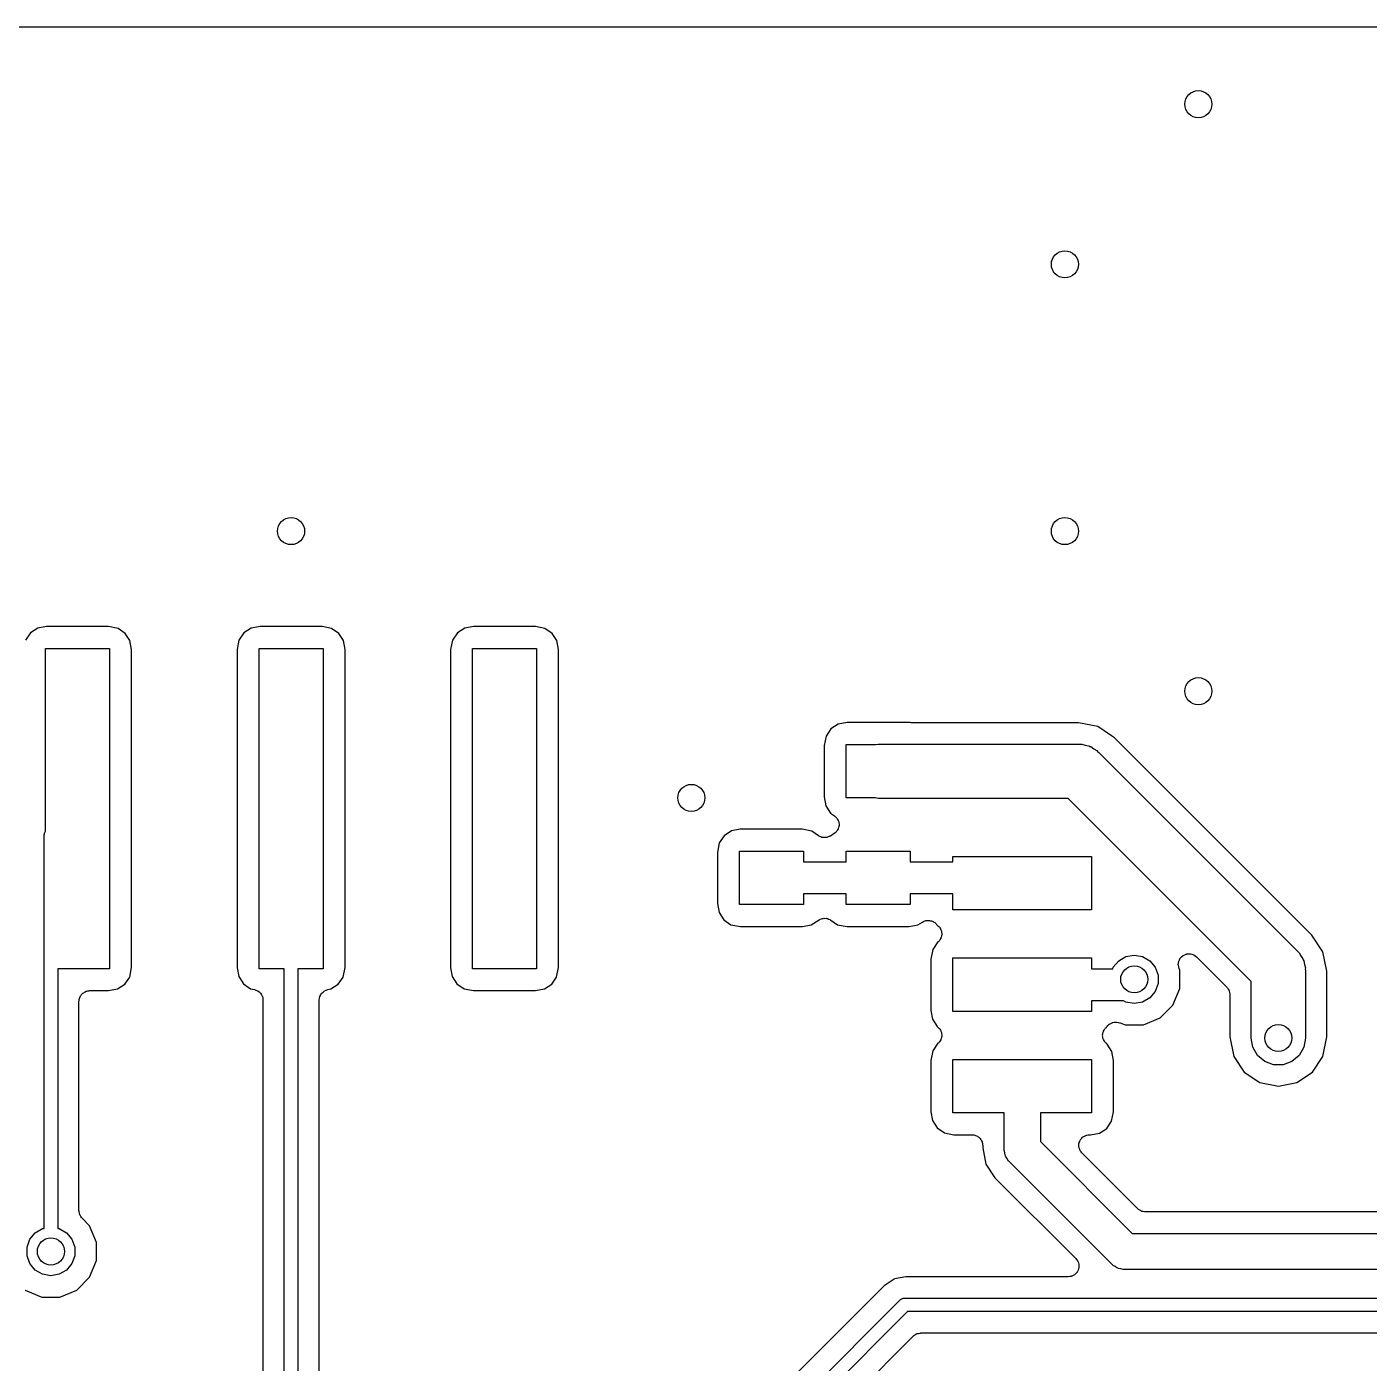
# Model space of a CAD drawing. Extents: x 85 to 210, y -138 to -65.
# Drawn here: x 153.02 to 165.6, y -77.8 to -65.28 of the extents above; entities that cross this region are included whole.
import ezdxf

# ---------------------------------------------------------------- set-up
doc = ezdxf.new("R2010")
doc.units = 0
doc.header["$MEASUREMENT"] = 0
doc.layers.add('BLACK', color=7, linetype='CONTINUOUS')

msp = doc.modelspace()

# ---------------------------------------------------------------- linework, layer by layer
at = {"layer": 'Black'}
for p, q in [((85.375, -65.275), (172.146, -65.275)), ((153.127, -70.9097), (153.058, -70.9539)), ((153.209, -70.8941), (153.127, -70.9097)), ((153.79, -70.8941), (153.209, -70.8941)), ((153.879, -70.9122), (153.79, -70.8941)), ((153.946, -70.9579), (153.879, -70.9122)), ((155.127, -70.9097), (155.058, -70.9539)), ((155.209, -70.8941), (155.127, -70.9097)), ((155.79, -70.8941), (155.209, -70.8941)), ((155.879, -70.9122), (155.79, -70.8941)), ((155.946, -70.9579), (155.879, -70.9122)), ((157.127, -70.9097), (157.058, -70.9539)), ((157.209, -70.8941), (157.127, -70.9097)), ((157.79, -70.8941), (157.209, -70.8941)), ((157.879, -70.9122), (157.79, -70.8941)), ((157.946, -70.9579), (157.879, -70.9122)), ((153.058, -70.9539), (153.012, -71.0207)), ((153.99, -71.0265), (153.946, -70.9579)), ((154.006, -71.1093), (153.99, -71.0265)), ((155.012, -71.0207), (154.994, -71.11)), ((155.058, -70.9539), (155.012, -71.0207)), ((155.99, -71.0265), (155.946, -70.9579)), ((156.006, -71.1093), (155.99, -71.0265)), ((157.012, -71.0207), (156.994, -71.11)), ((157.058, -70.9539), (157.012, -71.0207)), ((157.99, -71.0265), (157.946, -70.9579)), ((158.006, -71.1093), (157.99, -71.0265)), ((153.2, -72.8115), (153.2, -71.1)), ((153.2, -71.1), (153.8, -71.1)), ((153.8, -71.1), (153.8, -74.1)), ((154.006, -74.09), (154.006, -71.1093)), ((154.994, -71.11), (154.994, -74.0907)), ((155.2, -74.1), (155.2, -71.1)), ((155.2, -71.1), (155.8, -71.1)), ((155.8, -71.1), (155.8, -74.1)), ((156.006, -74.09), (156.006, -71.1093)), ((156.994, -71.11), (156.994, -74.0907)), ((157.2, -74.1), (157.2, -71.1)), ((157.2, -71.1), (157.8, -71.1)), ((157.8, -71.1), (157.8, -74.1)), ((158.006, -74.09), (158.006, -71.1093)), ((160.627, -71.8097), (160.558, -71.8539)), ((160.709, -71.7941), (160.627, -71.8097)), ((161.294, -71.7941), (160.709, -71.7941)), ((161.299, -71.7943), (161.294, -71.7941)), ((161.309, -71.796), (161.299, -71.7943)), ((162.876, -71.796), (161.309, -71.796)), ((163.059, -71.8324), (162.876, -71.796)), ((160.512, -71.9207), (160.494, -72.01)), ((160.558, -71.8539), (160.512, -71.9207)), ((163.188, -71.9184), (163.059, -71.8324)), ((163.214, -71.9359), (163.188, -71.9184)), ((160.494, -72.01), (160.494, -72.4907)), ((160.7, -72.5), (160.7, -72)), ((160.7, -72), (160.977, -72)), ((160.977, -72), (161, -71.996)), ((161, -71.996), (162.886, -71.996)), ((162.886, -71.996), (162.897, -71.9979)), ((162.897, -71.9979), (162.908, -71.997)), ((162.908, -71.997), (162.94, -72.0056)), ((162.94, -72.0056), (162.973, -72.0113)), ((162.973, -72.0113), (162.982, -72.0169)), ((162.982, -72.0169), (162.993, -72.0198)), ((162.993, -72.0198), (163.02, -72.0388)), ((163.02, -72.0388), (163.049, -72.0554)), ((163.049, -72.0554), (163.056, -72.064)), ((165.064, -73.7862), (163.214, -71.9359)), ((163.056, -72.064), (163.065, -72.0704)), ((163.065, -72.0704), (164.93, -73.9346)), ((160.494, -72.4907), (160.51, -72.5735)), ((160.977, -72.5), (160.7, -72.5)), ((161, -72.504), (160.977, -72.5)), ((162.781, -72.504), (161, -72.504)), ((164.496, -74.2194), (162.781, -72.504)), ((160.51, -72.5735), (160.554, -72.6421)), ((160.554, -72.6421), (160.591, -72.6674)), ((160.591, -72.6674), (160.599, -72.6753)), ((160.599, -72.6753), (160.608, -72.6821)), ((160.608, -72.6821), (160.611, -72.6874)), ((160.611, -72.6874), (160.616, -72.6917)), ((153.197, -72.8164), (153.2, -72.8115)), ((159.627, -72.8097), (159.558, -72.8539)), ((159.709, -72.7941), (159.627, -72.8097)), ((160.29, -72.7941), (159.709, -72.7941)), ((160.379, -72.8122), (160.29, -72.7941)), ((160.443, -72.8554), (160.379, -72.8122)), ((160.61, -72.8148), (160.606, -72.8199)), ((160.614, -72.8105), (160.61, -72.8148)), ((160.619, -72.8005), (160.614, -72.8105)), ((160.616, -72.6917), (160.621, -72.7018)), ((160.626, -72.7912), (160.619, -72.8005)), ((160.621, -72.7018), (160.627, -72.7113)), ((160.627, -72.7852), (160.626, -72.7912)), ((160.627, -72.7113), (160.628, -72.7174)), ((160.63, -72.7796), (160.627, -72.7852)), ((160.628, -72.7174), (160.631, -72.723)), ((160.631, -72.7685), (160.63, -72.7796)), ((160.631, -72.723), (160.632, -72.7342)), ((160.634, -72.7576), (160.631, -72.7685)), ((160.632, -72.7342), (160.634, -72.7452)), ((160.634, -72.7452), (160.634, -72.7514)), ((160.634, -72.7514), (160.634, -72.7576)), ((153.186, -72.85), (153.187, -72.8472)), ((153.186, -76.5333), (153.186, -72.85)), ((153.187, -72.8445), (153.189, -72.8365)), ((153.187, -72.8472), (153.187, -72.8445)), ((153.189, -72.8365), (153.19, -72.8283)), ((153.19, -72.8283), (153.192, -72.8259)), ((153.192, -72.8232), (153.197, -72.8164)), ((153.192, -72.8259), (153.192, -72.8232)), ((159.512, -72.9207), (159.494, -73.01)), ((159.558, -72.8539), (159.512, -72.9207)), ((160.448, -72.858), (160.443, -72.8554)), ((160.453, -72.8618), (160.448, -72.858)), ((160.464, -72.8651), (160.453, -72.8618)), ((160.474, -72.8697), (160.464, -72.8651)), ((160.48, -72.8702), (160.474, -72.8697)), ((160.486, -72.8721), (160.48, -72.8702)), ((160.498, -72.8715), (160.486, -72.8721)), ((160.509, -72.8724), (160.498, -72.8715)), ((160.515, -72.8707), (160.509, -72.8724)), ((160.521, -72.8704), (160.515, -72.8707)), ((160.531, -72.866), (160.521, -72.8704)), ((160.542, -72.863), (160.531, -72.866)), ((160.547, -72.8594), (160.542, -72.863)), ((160.553, -72.857), (160.547, -72.8594)), ((160.589, -72.8341), (160.553, -72.857)), ((160.597, -72.8265), (160.589, -72.8341)), ((160.606, -72.8199), (160.597, -72.8265)), ((159.494, -73.01), (159.494, -73.4907)), ((159.7, -73.5), (159.7, -73)), ((159.7, -73), (160.3, -73)), ((160.3, -73), (160.3, -73.1)), ((160.7, -73.1), (160.7, -73)), ((160.7, -73), (161.3, -73)), ((161.3, -73), (161.3, -73.1)), ((161.7, -73.1), (161.7, -73.05)), ((161.7, -73.05), (163, -73.05)), ((163, -73.05), (163, -73.55)), ((160.3, -73.1), (160.7, -73.1)), ((161.3, -73.1), (161.7, -73.1)), ((160.7, -73.4), (160.3, -73.4)), ((160.3, -73.4), (160.3, -73.5)), ((160.7, -73.5), (160.7, -73.4)), ((161.7, -73.4), (161.3, -73.4)), ((161.3, -73.4), (161.3, -73.5)), ((161.7, -73.55), (161.7, -73.4)), ((159.494, -73.4907), (159.51, -73.5735)), ((160.3, -73.5), (159.7, -73.5)), ((161.3, -73.5), (160.7, -73.5)), ((163, -73.55), (161.7, -73.55)), ((159.51, -73.5735), (159.554, -73.6421)), ((159.554, -73.6421), (159.621, -73.6878)), ((159.621, -73.6878), (159.71, -73.7059)), ((160.291, -73.7059), (160.373, -73.6903)), ((160.373, -73.6903), (160.447, -73.643)), ((160.447, -73.643), (160.453, -73.6406)), ((160.453, -73.6406), (160.458, -73.637)), ((160.458, -73.637), (160.469, -73.634)), ((160.469, -73.634), (160.479, -73.6296)), ((160.479, -73.6296), (160.485, -73.6293)), ((160.485, -73.6293), (160.491, -73.6276)), ((160.491, -73.6276), (160.502, -73.6285)), ((160.502, -73.6285), (160.514, -73.6279)), ((160.514, -73.6279), (160.52, -73.6298)), ((160.52, -73.6298), (160.526, -73.6303)), ((160.526, -73.6303), (160.536, -73.6349)), ((160.536, -73.6349), (160.547, -73.6382)), ((160.547, -73.6382), (160.552, -73.642)), ((160.552, -73.642), (160.557, -73.6446)), ((160.557, -73.6446), (160.621, -73.6878)), ((160.621, -73.6878), (160.71, -73.7059)), ((161.291, -73.7059), (161.373, -73.6903)), ((161.373, -73.6903), (161.416, -73.6629)), ((161.416, -73.6629), (161.424, -73.6595)), ((161.424, -73.6595), (161.432, -73.6547)), ((161.432, -73.6547), (161.44, -73.6528)), ((161.44, -73.6528), (161.448, -73.6494)), ((161.448, -73.6494), (161.457, -73.649)), ((161.457, -73.649), (161.465, -73.6471)), ((161.465, -73.6471), (161.474, -73.6482)), ((161.474, -73.6482), (161.483, -73.6477)), ((161.483, -73.6477), (161.491, -73.6503)), ((161.491, -73.6503), (161.5, -73.6514)), ((161.5, -73.6514), (161.508, -73.6554)), ((161.508, -73.6554), (161.516, -73.658)), ((161.516, -73.658), (161.523, -73.6633)), ((161.523, -73.6633), (161.531, -73.6673)), ((161.531, -73.6673), (161.537, -73.6738)), ((161.537, -73.6738), (161.544, -73.6791)), ((161.544, -73.6791), (161.548, -73.6864)), ((161.548, -73.6864), (161.554, -73.6921)), ((161.554, -73.6921), (161.561, -73.6995)), ((159.71, -73.7059), (160.291, -73.7059)), ((160.71, -73.7059), (161.291, -73.7059)), ((161.561, -73.6995), (161.57, -73.7064)), ((161.57, -73.7064), (161.574, -73.7116)), ((161.574, -73.7116), (161.578, -73.716)), ((161.578, -73.716), (161.583, -73.7261)), ((161.588, -73.8155), (161.582, -73.8248)), ((161.583, -73.7261), (161.589, -73.7356)), ((161.589, -73.8094), (161.588, -73.8155)), ((161.589, -73.7356), (161.59, -73.7416)), ((161.592, -73.8039), (161.589, -73.8094)), ((161.59, -73.7416), (161.593, -73.7473)), ((161.594, -73.7927), (161.592, -73.8039)), ((161.593, -73.7473), (161.594, -73.7585)), ((161.594, -73.7585), (161.597, -73.7694)), ((161.597, -73.7818), (161.594, -73.7927)), ((161.597, -73.7694), (161.596, -73.7756)), ((161.596, -73.7756), (161.597, -73.7818)), ((165.168, -73.9412), (165.064, -73.7862)), ((161.512, -73.9207), (161.494, -74.01)), ((161.561, -73.8495), (161.512, -73.9207)), ((161.568, -73.8441), (161.561, -73.8495)), ((161.572, -73.839), (161.568, -73.8441)), ((161.576, -73.8348), (161.572, -73.839)), ((161.582, -73.8248), (161.576, -73.8348)), ((164.93, -73.9346), (164.936, -73.9437)), ((164.936, -73.9437), (164.945, -73.9509)), ((165.204, -74.124), (165.168, -73.9412)), ((161.494, -74.01), (161.494, -74.4907)), ((161.7, -74.5), (161.7, -74)), ((161.7, -74), (163, -74)), ((163, -74), (163, -74.1)), ((163.203, -74.0861), (163.254, -74.0254)), ((163.254, -74.0254), (163.322, -73.9859)), ((163.322, -73.9859), (163.4, -73.9721)), ((163.4, -73.9721), (163.478, -73.9859)), ((163.478, -73.9859), (163.546, -74.0254)), ((163.546, -74.0254), (163.597, -74.0861)), ((163.812, -74.0643), (163.814, -74.0493)), ((163.813, -74.0665), (163.812, -74.0643)), ((163.813, -74.0688), (163.813, -74.0665)), ((163.817, -74.0834), (163.813, -74.0688)), ((163.814, -74.0493), (163.816, -74.0342)), ((163.816, -74.0342), (163.817, -74.0321)), ((163.817, -74.0299), (163.824, -74.0165)), ((163.817, -74.0321), (163.817, -74.0299)), ((163.824, -74.0165), (163.83, -74.0027)), ((163.83, -74.0027), (163.832, -74.0011)), ((163.832, -74.0011), (163.833, -73.9991)), ((163.833, -73.9991), (163.844, -73.9889)), ((163.844, -73.9889), (163.855, -73.9782)), ((163.855, -73.9782), (163.857, -73.9772)), ((163.857, -73.9772), (163.859, -73.9757)), ((163.859, -73.9757), (163.873, -73.9699)), ((163.873, -73.9699), (163.887, -73.9635)), ((163.887, -73.9635), (163.889, -73.9633)), ((163.889, -73.9633), (163.891, -73.9624)), ((163.891, -73.9624), (163.906, -73.9618)), ((163.906, -73.9618), (163.921, -73.9604)), ((163.921, -73.9604), (163.923, -73.961)), ((163.923, -73.961), (163.926, -73.9609)), ((163.926, -73.9609), (163.94, -73.9655)), ((163.94, -73.9655), (163.955, -73.9694)), ((163.955, -73.9694), (163.957, -73.9707)), ((163.957, -73.9707), (163.959, -73.9714)), ((163.959, -73.9714), (163.971, -73.9806)), ((163.971, -73.9806), (163.983, -73.9894)), ((163.983, -73.9894), (164.267, -74.273)), ((164.945, -73.9509), (164.961, -73.9797)), ((164.961, -73.9797), (164.98, -74.0069)), ((164.98, -74.0069), (164.983, -74.0176)), ((164.983, -74.0176), (164.989, -74.0273)), ((164.989, -74.0273), (164.994, -74.06)), ((164.994, -74.06), (165.003, -74.0921)), ((153.8, -74.1), (153.314, -74.1)), ((153.314, -74.1), (153.314, -76.5333)), ((153.942, -74.2461), (153.988, -74.1793)), ((153.988, -74.1793), (154.006, -74.09)), ((154.994, -74.0907), (155.01, -74.1735)), ((155.01, -74.1735), (155.054, -74.2421)), ((155.436, -74.1), (155.2, -74.1)), ((155.436, -86.2833), (155.436, -74.1)), ((155.8, -74.1), (155.564, -74.1)), ((155.564, -74.1), (155.564, -86.2833)), ((155.942, -74.2461), (155.988, -74.1793)), ((155.988, -74.1793), (156.006, -74.09)), ((156.994, -74.0907), (157.01, -74.1735)), ((157.01, -74.1735), (157.054, -74.2421)), ((157.8, -74.1), (157.2, -74.1)), ((157.942, -74.2461), (157.988, -74.1793)), ((157.988, -74.1793), (158.006, -74.09)), ((163, -74.1), (163.198, -74.1)), ((163.198, -74.1), (163.203, -74.0861)), ((163.597, -74.0861), (163.624, -74.1604)), ((163.624, -74.1604), (163.624, -74.2396)), ((163.82, -74.0983), (163.817, -74.0834)), ((163.827, -74.1154), (163.82, -74.0983)), ((163.827, -74.2853), (163.827, -74.1154)), ((165.003, -74.0921), (165.002, -74.1032)), ((165.002, -74.1032), (165.004, -74.1142)), ((165.004, -74.1142), (165.004, -74.75)), ((165.204, -74.7401), (165.204, -74.124)), ((153.549, -74.3293), (153.557, -74.3249)), ((153.557, -74.3249), (153.564, -74.3193)), ((153.564, -74.3193), (153.572, -74.3163)), ((153.572, -74.3163), (153.579, -74.3119)), ((153.579, -74.3119), (153.588, -74.3104)), ((153.588, -74.3104), (153.596, -74.3074)), ((153.596, -74.3074), (153.605, -74.3074)), ((153.605, -74.3074), (153.613, -74.3059)), ((153.613, -74.3059), (153.791, -74.3059)), ((153.791, -74.3059), (153.873, -74.2903)), ((153.873, -74.2903), (153.942, -74.2461)), ((155.054, -74.2421), (155.121, -74.2878)), ((155.121, -74.2878), (155.156, -74.295)), ((155.156, -74.295), (155.171, -74.3009)), ((155.171, -74.3009), (155.186, -74.3064)), ((155.186, -74.3064), (155.187, -74.3072)), ((155.187, -74.3072), (155.189, -74.3077)), ((155.189, -74.3077), (155.201, -74.3184)), ((155.201, -74.3184), (155.213, -74.3287)), ((155.787, -74.3296), (155.8, -74.3188)), ((155.8, -74.3188), (155.813, -74.3079)), ((155.813, -74.3077), (155.814, -74.3073)), ((155.813, -74.3079), (155.813, -74.3077)), ((155.814, -74.3073), (155.829, -74.3016)), ((155.829, -74.3016), (155.845, -74.2957)), ((155.845, -74.2957), (155.873, -74.2903)), ((155.873, -74.2903), (155.942, -74.2461)), ((157.054, -74.2421), (157.121, -74.2878)), ((157.121, -74.2878), (157.21, -74.3059)), ((157.21, -74.3059), (157.791, -74.3059)), ((157.791, -74.3059), (157.873, -74.2903)), ((157.873, -74.2903), (157.942, -74.2461)), ((163.597, -74.3139), (163.546, -74.3746)), ((163.624, -74.2396), (163.597, -74.3139)), ((163.762, -74.4422), (163.827, -74.2853)), ((164.267, -74.273), (164.269, -74.2766)), ((164.269, -74.2766), (164.273, -74.2794)), ((164.273, -74.2794), (164.279, -74.2907)), ((164.279, -74.2907), (164.287, -74.3014)), ((164.287, -74.3014), (164.288, -74.3057)), ((164.288, -74.3057), (164.29, -74.3095)), ((164.29, -74.3095), (164.292, -74.3223)), ((164.292, -74.3223), (164.296, -74.335)), ((164.496, -74.75), (164.496, -74.2194)), ((153.513, -74.4059), (153.515, -74.3973)), ((153.513, -76.3682), (153.513, -74.4059)), ((153.515, -74.3885), (153.518, -74.3803)), ((153.515, -74.3973), (153.515, -74.3885)), ((153.518, -74.3803), (153.52, -74.3717)), ((153.52, -74.3717), (153.524, -74.3641)), ((153.524, -74.3641), (153.527, -74.3559)), ((153.527, -74.3559), (153.533, -74.3492)), ((153.533, -74.3492), (153.537, -74.3416)), ((153.537, -74.3416), (153.544, -74.336)), ((153.544, -74.336), (153.549, -74.3293)), ((155.213, -74.3287), (155.214, -74.3298)), ((155.214, -74.3298), (155.215, -74.3307)), ((155.215, -74.3307), (155.222, -74.3449)), ((155.222, -74.3449), (155.23, -74.3588)), ((155.23, -74.3588), (155.231, -74.3601)), ((155.231, -74.3601), (155.231, -74.3612)), ((155.231, -74.3612), (155.234, -74.3772)), ((155.234, -74.3772), (155.237, -74.393)), ((155.237, -74.393), (155.237, -86.1182)), ((155.763, -74.3939), (155.766, -74.3774)), ((155.763, -79.3544), (155.763, -74.3939)), ((155.766, -74.3774), (155.769, -74.3608)), ((155.769, -74.3603), (155.77, -74.3597)), ((155.769, -74.3608), (155.769, -74.3603)), ((155.77, -74.3597), (155.778, -74.3452)), ((155.778, -74.3452), (155.786, -74.3305)), ((155.786, -74.3305), (155.787, -74.3302)), ((155.787, -74.3302), (155.787, -74.3296)), ((163.298, -74.4), (163, -74.4)), ((163, -74.4), (163, -74.5)), ((163.322, -74.4141), (163.298, -74.4)), ((163.4, -74.4279), (163.322, -74.4141)), ((163.478, -74.4141), (163.4, -74.4279)), ((163.546, -74.3746), (163.478, -74.4141)), ((163.642, -74.5622), (163.762, -74.4422)), ((164.296, -74.335), (164.295, -74.3393)), ((164.295, -74.3393), (164.296, -74.3437)), ((164.296, -74.3437), (164.296, -74.7401)), ((161.494, -74.4907), (161.51, -74.5735)), ((161.51, -74.5735), (161.554, -74.6427)), ((163, -74.5), (161.7, -74.5)), ((163.485, -74.6271), (163.642, -74.5622)), ((161.554, -74.6427), (161.561, -74.6495)), ((161.561, -74.6495), (161.57, -74.6564)), ((161.57, -74.6564), (161.574, -74.6616)), ((161.574, -74.6616), (161.578, -74.666)), ((161.578, -74.666), (161.583, -74.6761)), ((161.583, -74.6761), (161.589, -74.6856)), ((161.589, -74.6856), (161.59, -74.6916)), ((161.59, -74.6916), (161.593, -74.6973)), ((161.593, -74.6973), (161.594, -74.7085)), ((163.106, -74.7073), (163.108, -74.6961)), ((163.108, -74.6961), (163.111, -74.6906)), ((163.111, -74.6906), (163.112, -74.6845)), ((163.112, -74.6845), (163.118, -74.6752)), ((163.118, -74.6752), (163.124, -74.6652)), ((163.124, -74.6652), (163.128, -74.661)), ((163.128, -74.661), (163.132, -74.6559)), ((163.132, -74.6559), (163.139, -74.6505)), ((163.139, -74.6505), (163.144, -74.6436)), ((163.144, -74.6436), (163.153, -74.6338)), ((163.153, -74.6338), (163.162, -74.6234)), ((163.162, -74.6234), (163.165, -74.6215)), ((163.165, -74.6215), (163.168, -74.6187)), ((163.168, -74.6187), (163.18, -74.6128)), ((163.18, -74.6128), (163.192, -74.606)), ((163.192, -74.606), (163.196, -74.6054)), ((163.196, -74.6054), (163.199, -74.6037)), ((163.199, -74.6037), (163.213, -74.6024)), ((163.213, -74.6024), (163.226, -74.6)), ((163.226, -74.6), (163.23, -74.6)), ((163.23, -74.6), (163.232, -74.6004)), ((163.232, -74.6004), (163.234, -74.6001)), ((163.234, -74.6001), (163.249, -74.6034)), ((163.249, -74.6034), (163.264, -74.606)), ((163.264, -74.606), (163.266, -74.6072)), ((163.266, -74.6072), (163.268, -74.6076)), ((163.268, -74.6076), (163.315, -74.6269)), ((163.315, -74.6269), (163.485, -74.6271)), ((161.561, -74.7995), (161.512, -74.8707)), ((161.568, -74.7941), (161.561, -74.7995)), ((161.572, -74.789), (161.568, -74.7941)), ((161.576, -74.7848), (161.572, -74.789)), ((161.582, -74.7748), (161.576, -74.7848)), ((161.588, -74.7655), (161.582, -74.7748)), ((161.589, -74.7594), (161.588, -74.7655)), ((161.592, -74.7539), (161.589, -74.7594)), ((161.594, -74.7427), (161.592, -74.7539)), ((161.594, -74.7085), (161.597, -74.7194)), ((161.597, -74.7318), (161.594, -74.7427)), ((161.597, -74.7194), (161.596, -74.7256)), ((161.596, -74.7256), (161.597, -74.7318)), ((163.103, -74.7182), (163.106, -74.7073)), ((163.104, -74.7244), (163.103, -74.7182)), ((163.103, -74.7306), (163.104, -74.7244)), ((163.106, -74.7415), (163.103, -74.7306)), ((163.107, -74.7527), (163.106, -74.7415)), ((163.11, -74.7584), (163.107, -74.7527)), ((163.111, -74.7644), (163.11, -74.7584)), ((163.117, -74.7739), (163.111, -74.7644)), ((163.122, -74.784), (163.117, -74.7739)), ((163.126, -74.7884), (163.122, -74.784)), ((163.13, -74.7936), (163.126, -74.7884)), ((163.139, -74.8005), (163.13, -74.7936)), ((163.146, -74.8073), (163.139, -74.8005)), ((163.19, -74.8765), (163.146, -74.8073)), ((164.296, -74.7401), (164.332, -74.923)), ((164.511, -74.8369), (164.496, -74.75)), ((165.004, -74.75), (164.989, -74.8369)), ((165.168, -74.923), (165.204, -74.7401)), ((161.512, -74.8707), (161.494, -74.96)), ((161.7, -75.45), (161.7, -74.95)), ((161.7, -74.95), (163, -74.95)), ((163, -74.95), (163, -75.45)), ((163.206, -74.9593), (163.19, -74.8765)), ((164.332, -74.923), (164.43, -75.0696)), ((164.555, -74.9133), (164.511, -74.8369)), ((164.623, -74.97), (164.555, -74.9133)), ((164.945, -74.9133), (164.877, -74.97)), ((164.989, -74.8369), (164.945, -74.9133)), ((165.07, -75.0696), (165.168, -74.923)), ((161.494, -74.96), (161.494, -75.4407)), ((163.206, -75.44), (163.206, -74.9593)), ((164.43, -75.0696), (164.577, -75.1676)), ((164.706, -75.0001), (164.623, -74.97)), ((164.794, -75.0001), (164.706, -75.0001)), ((164.877, -74.97), (164.794, -75.0001)), ((164.923, -75.1676), (165.07, -75.0696)), ((164.577, -75.1676), (164.75, -75.202)), ((164.75, -75.202), (164.923, -75.1676)), ((161.494, -75.4407), (161.51, -75.5235)), ((162.18, -75.45), (161.7, -75.45)), ((162.18, -75.79), (162.18, -75.45)), ((163, -75.45), (162.52, -75.45)), ((162.52, -75.45), (162.52, -75.7196)), ((163.188, -75.5293), (163.206, -75.44)), ((161.51, -75.5235), (161.554, -75.5921)), ((163.142, -75.5961), (163.188, -75.5293)), ((161.554, -75.5921), (161.621, -75.6378)), ((161.621, -75.6378), (161.71, -75.6559)), ((161.71, -75.6559), (161.88, -75.6559)), ((161.88, -75.6559), (161.889, -75.6574)), ((161.889, -75.6574), (161.897, -75.6574)), ((161.897, -75.6574), (161.906, -75.6604)), ((161.906, -75.6604), (161.914, -75.6619)), ((161.914, -75.6619), (161.922, -75.6663)), ((161.922, -75.6663), (161.93, -75.6693)), ((161.93, -75.6693), (161.937, -75.6749)), ((161.937, -75.6749), (161.944, -75.6793)), ((161.944, -75.6793), (161.95, -75.686)), ((161.95, -75.686), (161.957, -75.6916)), ((161.957, -75.6916), (161.961, -75.6992)), ((161.961, -75.6992), (161.967, -75.7059)), ((161.967, -75.7059), (161.97, -75.7141)), ((162.889, -75.7182), (162.894, -75.7059)), ((162.894, -75.7059), (162.897, -75.7025)), ((162.897, -75.7025), (162.899, -75.6985)), ((162.899, -75.6985), (162.908, -75.6893)), ((162.908, -75.6893), (162.916, -75.6793)), ((162.916, -75.6793), (162.92, -75.6771)), ((162.92, -75.6771), (162.923, -75.674)), ((162.923, -75.674), (162.935, -75.6684)), ((162.935, -75.6684), (162.946, -75.6619)), ((162.946, -75.6619), (162.951, -75.6611)), ((162.951, -75.6611), (162.955, -75.6593)), ((162.955, -75.6593), (162.968, -75.6581)), ((162.968, -75.6581), (162.981, -75.6559)), ((162.981, -75.6559), (162.991, -75.6559)), ((162.991, -75.6559), (163.073, -75.6403)), ((163.073, -75.6403), (163.142, -75.5961)), ((161.97, -75.7141), (161.974, -75.7217)), ((161.974, -75.7217), (161.975, -75.7303)), ((161.975, -75.7303), (161.978, -75.7385)), ((161.978, -75.7385), (161.978, -75.7473)), ((161.978, -75.7473), (161.98, -75.7559)), ((161.98, -75.7559), (161.98, -75.7802)), ((161.98, -75.7802), (162.01, -75.9308)), ((162.181, -75.7974), (162.18, -75.79)), ((162.181, -75.8048), (162.181, -75.7974)), ((162.186, -75.8263), (162.181, -75.8048)), ((162.19, -75.8481), (162.186, -75.8263)), ((162.52, -75.7196), (163.38, -76.58)), ((162.881, -75.7646), (162.882, -75.7516)), ((162.882, -75.7688), (162.881, -75.7646)), ((162.882, -75.7385), (162.884, -75.7344)), ((162.882, -75.7516), (162.882, -75.7385)), ((162.882, -75.7732), (162.882, -75.7688)), ((162.887, -75.7855), (162.882, -75.7732)), ((162.884, -75.73), (162.889, -75.7182)), ((162.884, -75.7344), (162.884, -75.73)), ((162.89, -75.7981), (162.887, -75.7855)), ((162.892, -75.8017), (162.89, -75.7981)), ((162.894, -75.8059), (162.892, -75.8017)), ((162.902, -75.8159), (162.894, -75.8059)), ((162.91, -75.8266), (162.902, -75.8159)), ((163.434, -76.3507), (162.91, -75.8266)), ((162.01, -75.9308), (162.095, -76.0586)), ((162.194, -75.8546), (162.19, -75.8481)), ((162.196, -75.8618), (162.194, -75.8546)), ((162.209, -75.88), (162.196, -75.8618)), ((162.22, -75.8993), (162.209, -75.88)), ((162.226, -75.9041), (162.22, -75.8993)), ((162.23, -75.9102), (162.226, -75.9041)), ((163.19, -76.8702), (162.23, -75.9102)), ((162.095, -76.0586), (162.853, -76.8158)), ((153.514, -76.3725), (153.513, -76.3682)), ((153.514, -76.3768), (153.514, -76.3725)), ((153.517, -76.3895), (153.514, -76.3768)), ((153.52, -76.4024), (153.517, -76.3895)), ((153.522, -76.4062), (153.52, -76.4024)), ((153.523, -76.4104), (153.522, -76.4062)), ((153.53, -76.4211), (153.523, -76.4104)), ((153.537, -76.4325), (153.53, -76.4211)), ((153.54, -76.4353), (153.537, -76.4325)), ((153.543, -76.4388), (153.54, -76.4353)), ((153.612, -76.5084), (153.543, -76.4388)), ((163.438, -76.3532), (163.434, -76.3507)), ((163.44, -76.3566), (163.438, -76.3532)), ((163.452, -76.3631), (163.44, -76.3566)), ((163.462, -76.3706), (163.452, -76.3631)), ((163.467, -76.3718), (163.462, -76.3706)), ((163.47, -76.374), (163.467, -76.3718)), ((163.483, -76.3762), (163.47, -76.374)), ((163.496, -76.3796), (163.483, -76.3762)), ((163.5, -76.3792), (163.496, -76.3796)), ((163.505, -76.38), (163.5, -76.3792)), ((168.201, -76.38), (163.505, -76.38)), ((153.053, -76.6361), (153.104, -76.5754)), ((153.104, -76.5754), (153.172, -76.5359)), ((153.172, -76.5359), (153.186, -76.5333)), ((153.314, -76.5333), (153.328, -76.5359)), ((153.328, -76.5359), (153.396, -76.5754)), ((153.396, -76.5754), (153.447, -76.6361)), ((153.677, -76.6654), (153.612, -76.5084)), ((163.38, -76.58), (168.599, -76.58)), ((153.026, -76.7104), (153.053, -76.6361)), ((153.026, -76.7896), (153.026, -76.7104)), ((153.447, -76.6361), (153.474, -76.7104)), ((153.474, -76.7104), (153.474, -76.7896)), ((153.677, -76.8353), (153.677, -76.6654)), ((153.053, -76.8639), (153.026, -76.7896)), ((153.474, -76.7896), (153.447, -76.8639)), ((153.612, -76.9922), (153.677, -76.8353)), ((162.853, -76.8158), (162.86, -76.8265)), ((162.86, -76.8265), (162.868, -76.8365)), ((162.868, -76.8365), (162.87, -76.8406)), ((153.104, -76.9246), (153.053, -76.8639)), ((153.172, -76.9641), (153.104, -76.9246)), ((153.25, -76.9779), (153.172, -76.9641)), ((153.328, -76.9641), (153.25, -76.9779)), ((153.396, -76.9246), (153.328, -76.9641)), ((153.447, -76.8639), (153.396, -76.9246)), ((162.842, -76.9653), (162.839, -76.9684)), ((162.846, -76.9631), (162.842, -76.9653)), ((162.855, -76.9531), (162.846, -76.9631)), ((162.864, -76.9439), (162.855, -76.9531)), ((162.866, -76.9399), (162.864, -76.9439)), ((162.868, -76.9365), (162.866, -76.9399)), ((162.873, -76.9242), (162.868, -76.9365)), ((162.87, -76.8406), (162.872, -76.8442)), ((162.872, -76.8442), (162.876, -76.8568)), ((162.878, -76.9124), (162.873, -76.9242)), ((162.876, -76.8568), (162.88, -76.8691)), ((162.879, -76.908), (162.878, -76.9124)), ((162.88, -76.9039), (162.879, -76.908)), ((162.88, -76.8691), (162.88, -76.8735)), ((162.88, -76.8735), (162.881, -76.8778)), ((162.881, -76.8778), (162.88, -76.8908)), ((162.88, -76.8908), (162.88, -76.9039)), ((163.196, -76.8745), (163.19, -76.8702)), ((163.201, -76.8802), (163.196, -76.8745)), ((163.22, -76.8913), (163.201, -76.8802)), ((163.238, -76.9041), (163.22, -76.8913)), ((163.245, -76.906), (163.238, -76.9041)), ((163.252, -76.9097), (163.245, -76.906)), ((163.274, -76.9136), (163.252, -76.9097)), ((163.295, -76.9194), (163.274, -76.9136)), ((163.303, -76.9187), (163.295, -76.9194)), ((163.31, -76.92), (163.303, -76.9187)), ((168.669, -76.92), (163.31, -76.92)), ((153.492, -77.1122), (153.612, -76.9922)), ((161.057, -77.0706), (159.17, -78.9572)), ((161.15, -77.0084), (161.057, -77.0706)), ((161.154, -77.0076), (161.15, -77.0084)), ((161.26, -76.9865), (161.154, -77.0076)), ((161.154, -77.0076), (161.154, -77.0076)), ((162.782, -76.9865), (161.26, -76.9865)), ((162.795, -76.9842), (162.782, -76.9865)), ((162.808, -76.9831), (162.795, -76.9842)), ((162.812, -76.9812), (162.808, -76.9831)), ((162.816, -76.9805), (162.812, -76.9812)), ((162.827, -76.9739), (162.816, -76.9805)), ((162.839, -76.9684), (162.827, -76.9739)), ((153.008, -77.1118), (153.165, -77.1769)), ((153.165, -77.1769), (153.335, -77.1771)), ((153.335, -77.1771), (153.492, -77.1122)), ((159.224, -79.1865), (161.205, -77.2051)), ((161.205, -77.2051), (161.207, -77.2035)), ((161.207, -77.2035), (161.209, -77.2014)), ((161.209, -77.2014), (161.216, -77.1972)), ((161.216, -77.1972), (161.223, -77.1924)), ((161.223, -77.1924), (161.226, -77.1917)), ((161.226, -77.1917), (161.228, -77.1903)), ((161.228, -77.1903), (161.236, -77.1889)), ((161.236, -77.1889), (161.244, -77.1867)), ((161.244, -77.1867), (161.247, -77.187)), ((161.247, -77.187), (161.25, -77.1865)), ((161.25, -77.1865), (170.974, -77.1865)), ((161.276, -77.3135), (159.295, -79.2949)), ((171, -77.3135), (161.276, -77.3135)), ((159.443, -79.4293), (161.33, -77.5428)), ((161.33, -77.5428), (161.333, -77.5403)), ((161.333, -77.5403), (161.336, -77.5369)), ((161.336, -77.5369), (161.348, -77.5304)), ((161.348, -77.5304), (161.358, -77.5229)), ((161.358, -77.5229), (161.363, -77.5217)), ((161.363, -77.5217), (161.366, -77.5195)), ((161.366, -77.5195), (161.379, -77.5173)), ((161.379, -77.5173), (161.392, -77.5139)), ((161.392, -77.5139), (161.396, -77.5143)), ((161.396, -77.5143), (161.401, -77.5135)), ((161.401, -77.5135), (170.99, -77.5135))]:
    msp.add_line(p, q, dxfattribs=at)
for centre in [(164, -66), (162.75, -67.5), (155.5, -70), (162.75, -70), (164, -71.5), (159.25, -72.5), (163.4, -74.2), (164.75, -74.75), (153.25, -76.75)]:
    msp.add_circle(centre, 0.127, dxfattribs=at)

doc.saveas('drawing.dxf')
